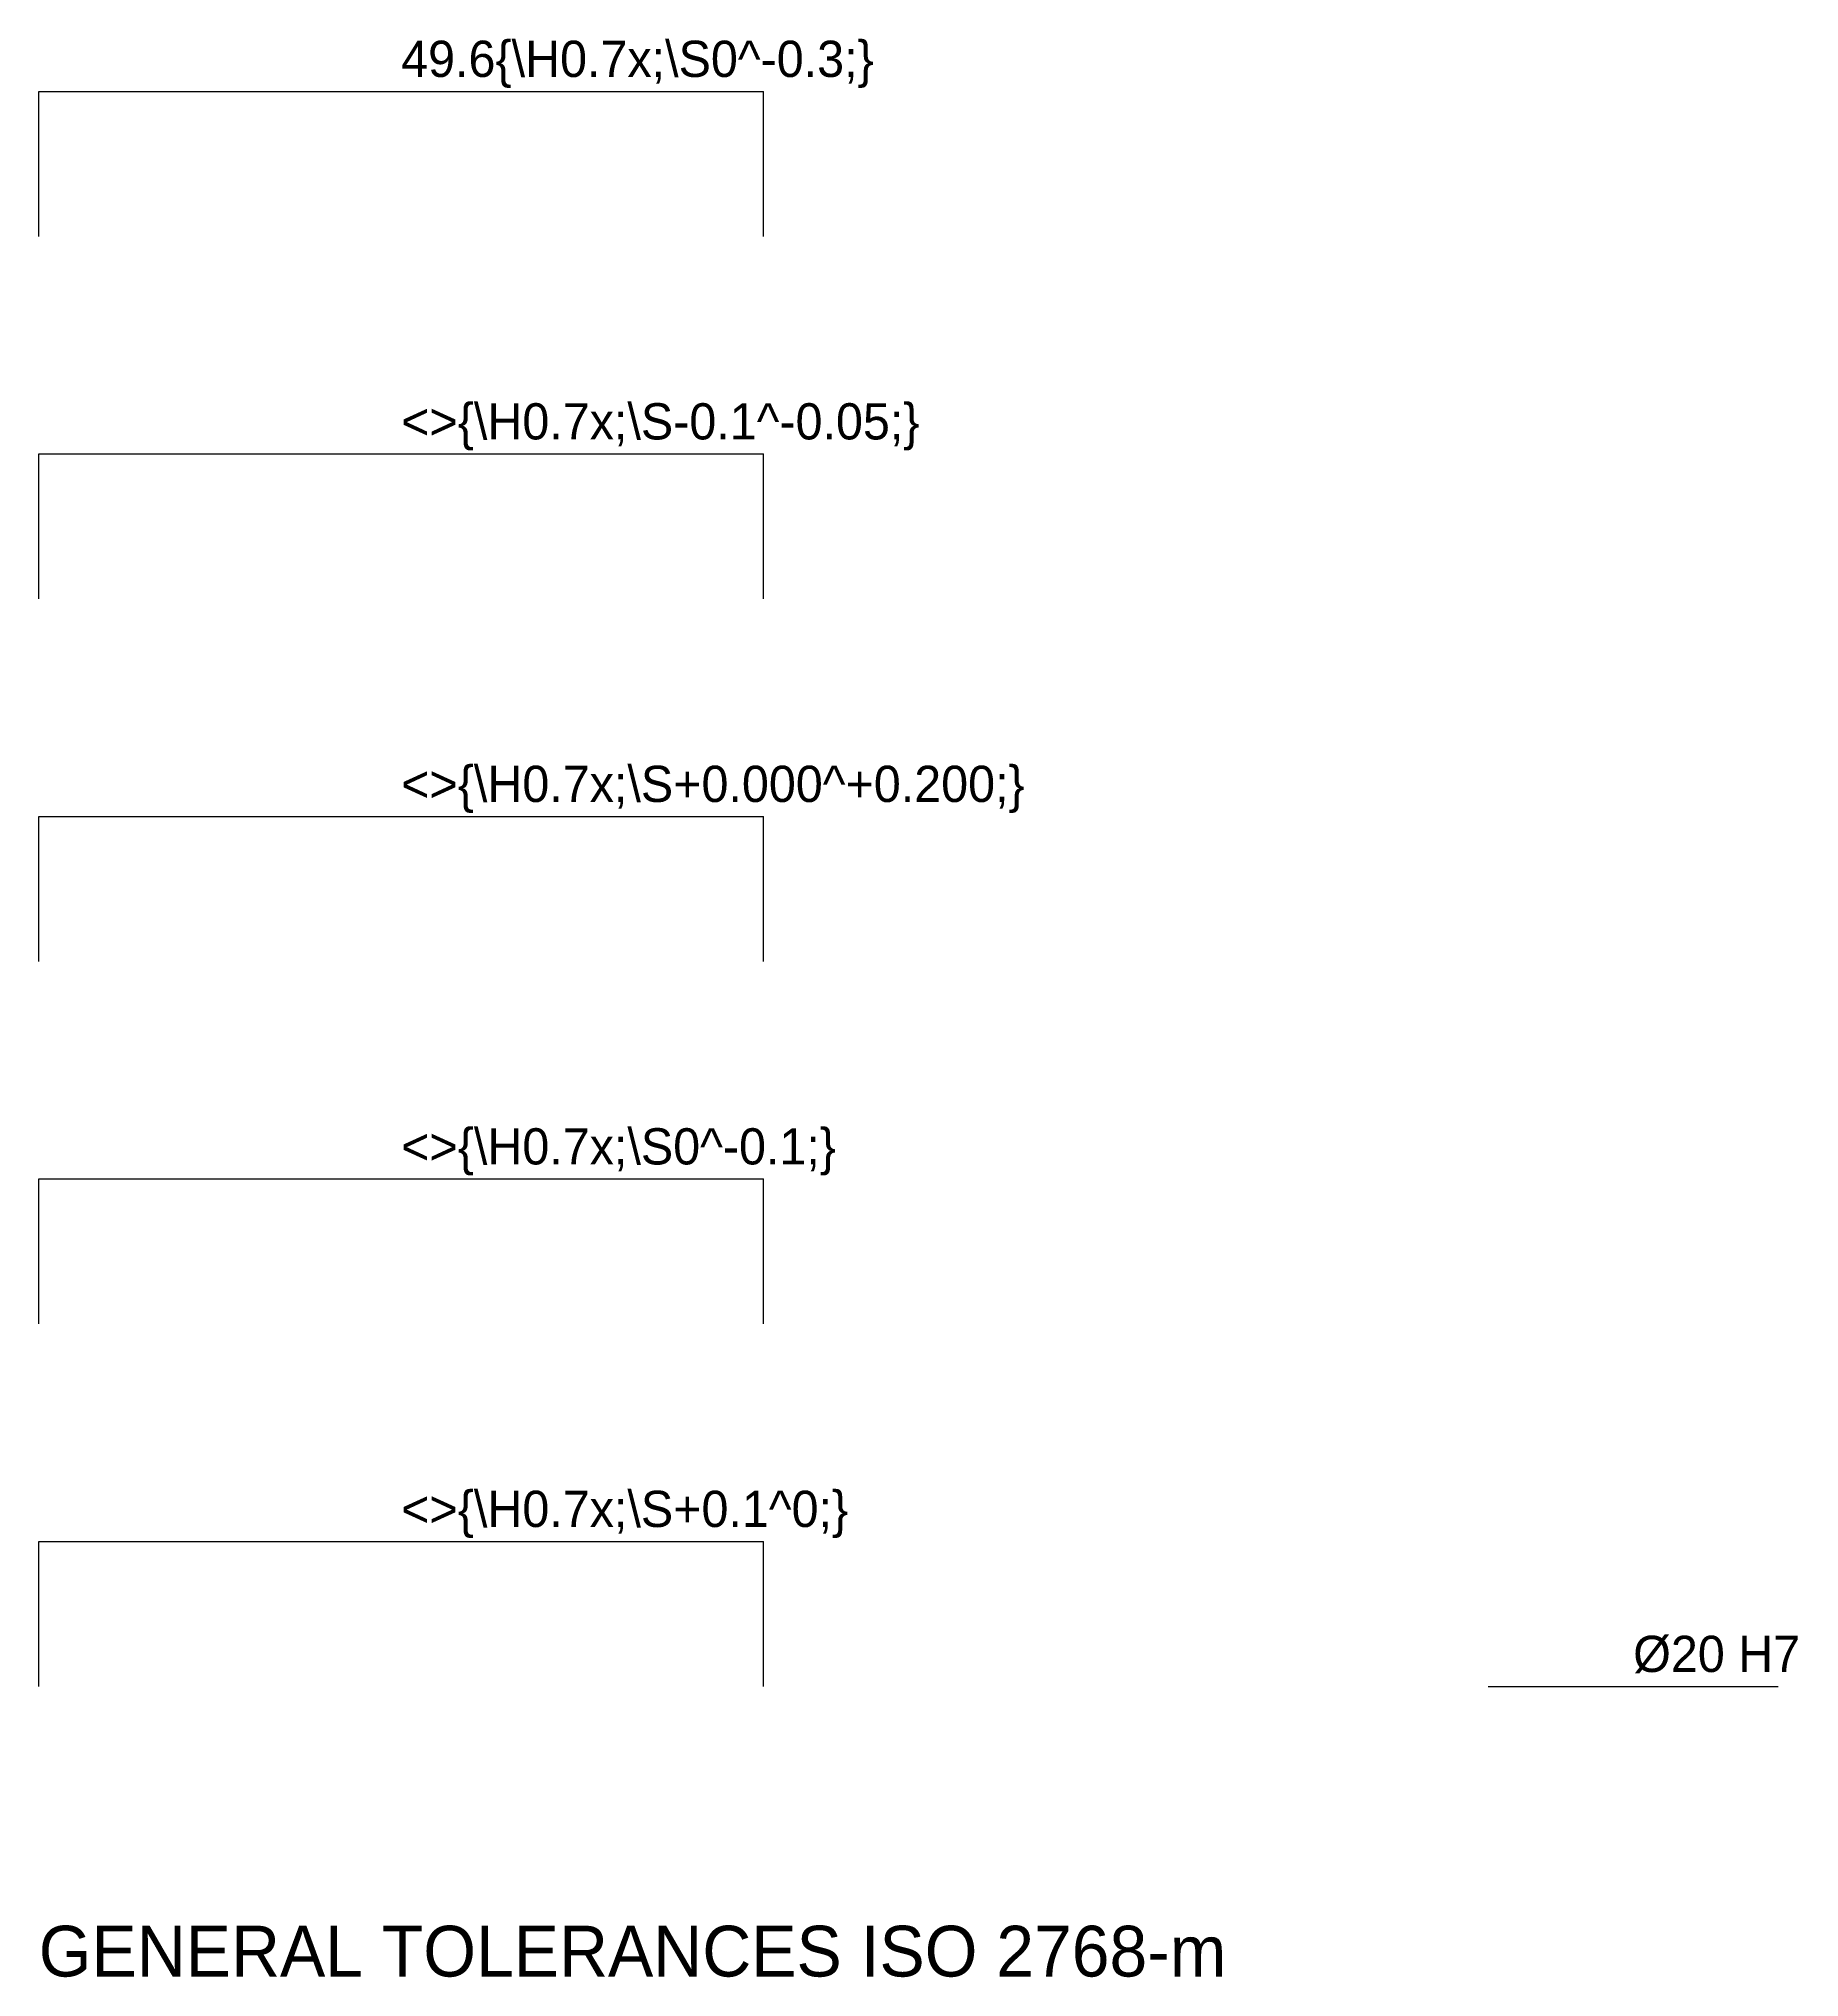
# Model space of a CAD drawing. Header units: millimetres. Extents: x 0 to 121, y -20 to 114.
import ezdxf

# ---------------------------------------------------------------- set-up
doc = ezdxf.new("R2010")
doc.units = ezdxf.units.MM
doc.layers.get('0').update_dxf_attribs({"linetype": 'CONTINUOUS'})
doc.layers.add('DIMS', color=3, linetype='CONTINUOUS')
doc.layers.add('TITLE', color=2, linetype='CONTINUOUS')
doc.dimstyles.get("Standard").update_dxf_attribs({"dimtxt": 0.18, "dimasz": 0.18, "dimexe": 0.18, "dimexo": 0.0625, "dimgap": 0.09, "dimtad": 0, "dimtih": 1, "dimtoh": 1, "dimdec": 4, "dimzin": 0, "dimdsep": 46, "dimcen": 0.09, "dimadec": 0, "dimazin": 0, "dimtfac": 1, "dimtdec": 4, "dimtofl": 0, "dimtmove": 0, "dimatfit": 3, "dimfxl": 1, "dimtolj": 1, "dimtzin": 0, "dimarcsym": 0})

# ---------------------------------------------------------------- blocks, each defined once
blk = doc.blocks.new('*D1')
for p, q in [((0, 10), (50, 10)), ((0, 0), (0, 10)), ((50, 0), (50, 10))]:
    blk.add_line(p, q)
blk.add_text('<>{\\H0.7x;\\S+0.1^0;}', height=2.5).set_placement((25, 11))
blk = doc.blocks.new('*D2')
for p, q in [((0, 35), (50, 35)), ((0, 25), (0, 35)), ((50, 25), (50, 35))]:
    blk.add_line(p, q)
blk.add_text('<>{\\H0.7x;\\S0^-0.1;}', height=2.5).set_placement((25, 36))
blk = doc.blocks.new('*D3')
for p, q in [((0, 60), (50, 60)), ((0, 50), (0, 60)), ((50, 50), (50, 60))]:
    blk.add_line(p, q)
blk.add_text('<>{\\H0.7x;\\S+0.000^+0.200;}', height=2.5).set_placement((25, 61))
blk = doc.blocks.new('*D4')
for p, q in [((0, 85), (50, 85)), ((0, 75), (0, 85)), ((50, 75), (50, 85))]:
    blk.add_line(p, q)
blk.add_text('<>{\\H0.7x;\\S-0.1^-0.05;}', height=2.5).set_placement((25, 86))
blk = doc.blocks.new('*D5')
for p, q in [((0, 110), (50, 110)), ((0, 100), (0, 110)), ((50, 100), (50, 110))]:
    blk.add_line(p, q)
blk.add_text('49.6{\\H0.7x;\\S0^-0.3;}', height=2.5).set_placement((25, 111))
blk = doc.blocks.new('*D6')
blk.add_line((100, 0), (120, 0))
blk.add_text('%%C20 H7', height=2.5).set_placement((110, 1))

msp = doc.modelspace()

# ---------------------------------------------------------------- texts
at = {"layer": 'TITLE'}
msp.add_text('GENERAL TOLERANCES ISO 2768-m', height=3.5, dxfattribs=at).set_placement((0, -20))

# ---------------------------------------------------------------- dimensions: what is measured, and where the dimension line sits
at = {"layer": 'DIMS'}
for base, p1, p2, text, picture, middle in [((0, 110), (0, 100), (50, 100), '49.6{\\H0.7x;\\S0^-0.3;}', '*D5', (25, 100)), ((0, 85), (0, 75), (50, 75), '<>{\\H0.7x;\\S-0.1^-0.05;}', '*D4', (25, 75)), ((0, 60), (0, 50), (50, 50), '<>{\\H0.7x;\\S+0.000^+0.200;}', '*D3', (25, 50)), ((0, 35), (0, 25), (50, 25), '<>{\\H0.7x;\\S0^-0.1;}', '*D2', (25, 25)), ((0, 10), (0, 0), (50, 0), '<>{\\H0.7x;\\S+0.1^0;}', '*D1', (25, 0))]:
    dim = msp.add_linear_dim(base=base, p1=p1, p2=p2, text=text, dimstyle='Standard', dxfattribs=at)
    dim.commit()
    dim.dimension.update_dxf_attribs({"geometry": picture, "text_midpoint": middle})
dim = msp.add_diameter_dim_2p(p1=(100, 0), p2=(120, 0), text='%%C20 H7', dimstyle='Standard', dxfattribs=at)
dim.commit()
dim.dimension.update_dxf_attribs({"geometry": '*D6', "text_midpoint": (110, 0)})

doc.saveas('drawing.dxf')
